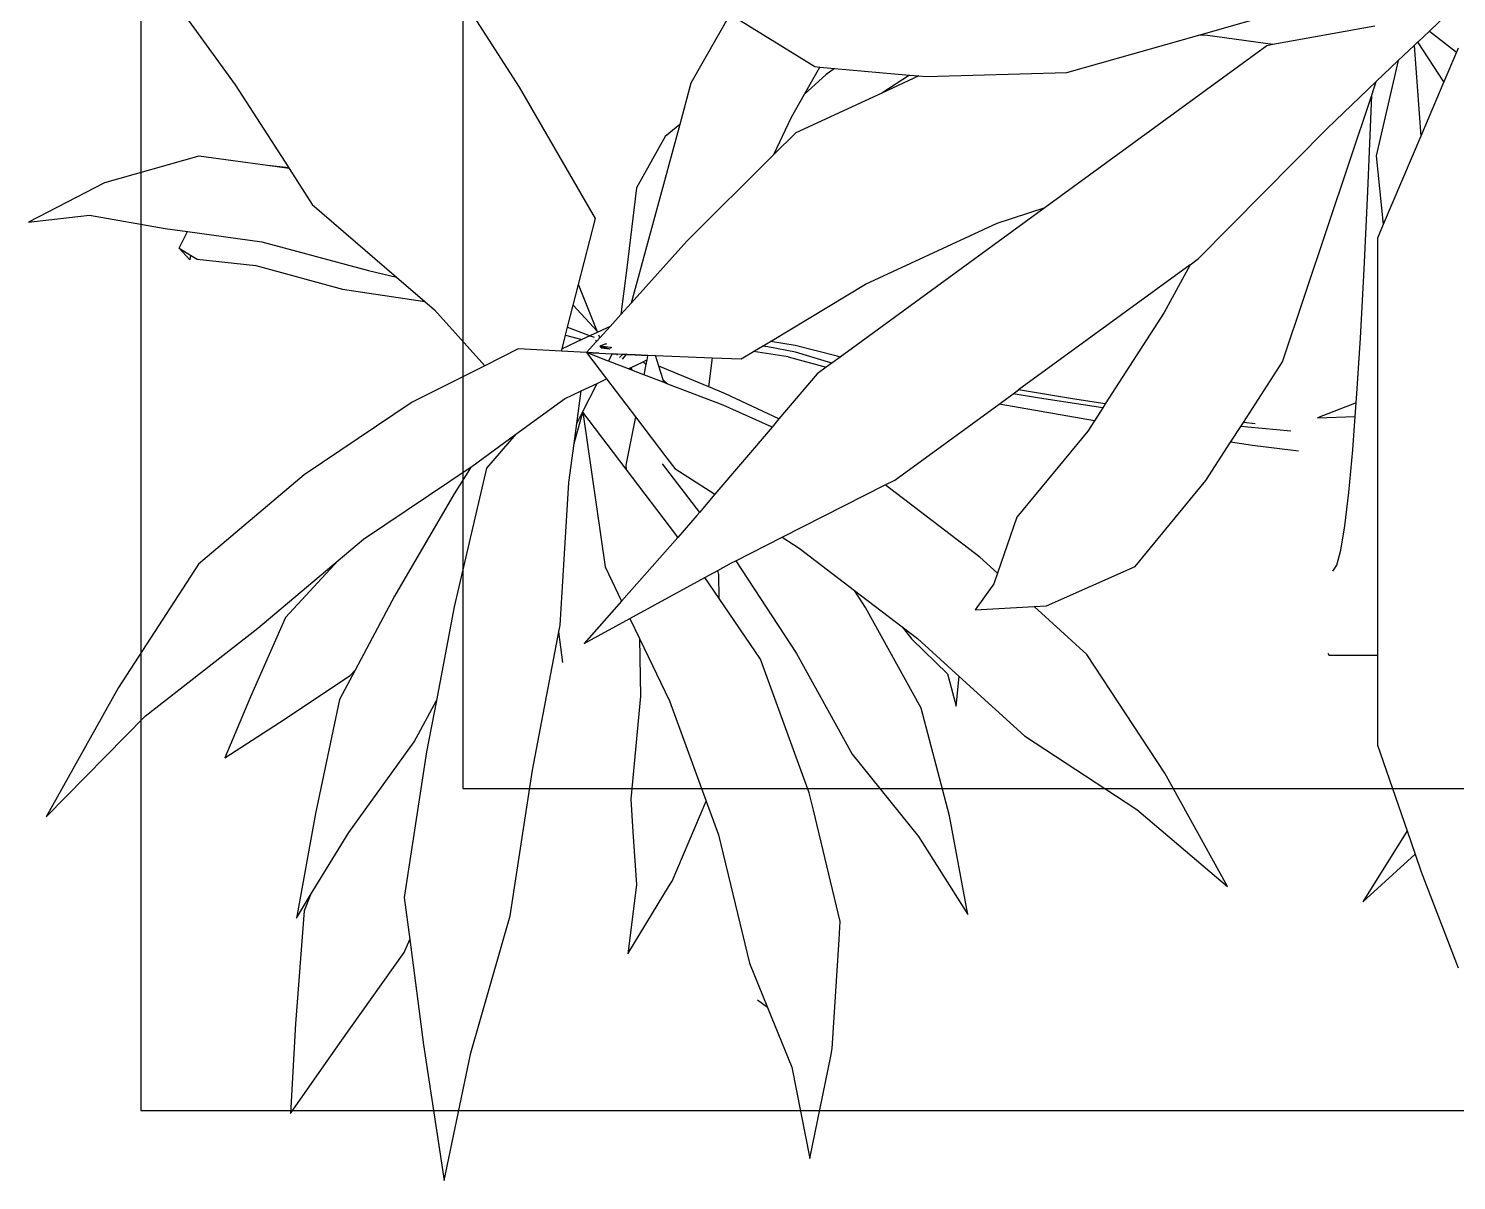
# Model space of a CAD drawing. Header units: metres. Extents: x -22 to 564, y 0 to 143.
# Drawn here: x 130.8039 to 131.0258, y 37.2021 to 37.381 of the extents above; entities that cross this region are included whole.
import ezdxf
from ezdxf.enums import TextEntityAlignment as Align

# ---------------------------------------------------------------- set-up
doc = ezdxf.new("R2010")
doc.units = ezdxf.units.M
doc.layers.add('XREF 1N NEURO-ONCOLOGIA$0$Mobiliario Fijo', color=40, linetype='Continuous')
doc.layers.add('XREF 1N NEURO-ONCOLOGIA$0$TEX-MOB', color=4, linetype='Continuous')
doc.styles.add('XREF 1N NEURO-ONCOLOGIA$0$HANDLET', font='romans.shx')

# ---------------------------------------------------------------- blocks, each defined once
blk = doc.blocks.new('XREF 1N NEURO-ONCOLOGIA$0$PLANTA CIRCULAR-02')
at = {"color": 72}
for p, q in [((-0.25179, 0.17367), (-0.24577, 0.21329)), ((-0.24577, 0.21329), (-0.23803, 0.17604)), ((-0.14427, 0.18025), (-0.13896, 0.20693)), ((-0.13896, 0.20693), (-0.1329, 0.177)), ((-0.29066, 0.19375), (-0.27613, 0.17302)), ((-0.28917, 0.16762), (-0.29066, 0.19375)), ((-0.15135, 0.16285), (-0.14427, 0.18025)), ((-0.23803, 0.17604), (-0.22651, 0.13608)), ((-0.1329, 0.177), (-0.13246, 0.17483)), ((-0.27613, 0.17302), (-0.25742, 0.14676)), ((-0.25581, 0.14293), (-0.25179, 0.17367)), ((-0.13246, 0.17483), (-0.13045, 0.14293)), ((-0.2867, 0.13462), (-0.28917, 0.16762)), ((-0.15664, 0.14984), (-0.15135, 0.16285)), ((0.03957, 0.12318), (0.0503, 0.15126)), ((-0.25742, 0.14676), (-0.25581, 0.14293)), ((-0.19213, 0.14717), (-0.17993, 0.12715)), ((-0.1896, 0.12706), (-0.19213, 0.14717)), ((-0.16571, 0.11237), (-0.15664, 0.14984)), ((-0.25741, 0.13075), (-0.25581, 0.14293)), ((-0.13045, 0.14293), (-0.13011, 0.13767)), ((-0.13011, 0.13767), (-0.13796, 0.10525)), ((-0.28891, 0.13674), (-0.28476, 0.12997)), ((-0.2833, 0.10621), (-0.28891, 0.13674)), ((-0.28476, 0.12997), (-0.2867, 0.13462)), ((-0.22651, 0.13608), (-0.22001, 0.09352)), ((-0.10724, 0.11289), (-0.09284, 0.13569)), ((-0.09284, 0.13569), (-0.09825, 0.1069)), ((-0.28476, 0.12997), (-0.27358, 0.11173)), ((-0.25091, 0.08819), (-0.25741, 0.13075)), ((0.02246, 0.13195), (0.03779, 0.11805)), ((0.03545, 0.11127), (0.02246, 0.13195)), ((-0.19066, 0.11152), (-0.1896, 0.12706)), ((-0.17993, 0.12715), (-0.17917, 0.1259)), ((-0.17917, 0.1259), (-0.16926, 0.10263)), ((-0.04346, 0.10501), (-0.01706, 0.12754)), ((-0.01706, 0.12754), (-0.03535, 0.09444)), ((0.03779, 0.11805), (0.03957, 0.12318)), ((0.03545, 0.11127), (0.03779, 0.11805)), ((-0.12667, 0.08886), (-0.10724, 0.11289)), ((-0.27358, 0.11173), (-0.25453, 0.08532)), ((-0.1913, 0.102), (-0.19066, 0.11152)), ((-0.16926, 0.10263), (-0.16571, 0.11237)), ((0.02681, 0.08627), (0.03545, 0.11127)), ((-0.36204, 0.10721), (-0.3331, 0.0778)), ((-0.34083, 0.06946), (-0.36204, 0.10721)), ((-0.27637, 0.07292), (-0.2833, 0.10621)), ((-0.13796, 0.10525), (-0.13919, 0.10019)), ((-0.09825, 0.1069), (-0.10649, 0.07541)), ((-0.07631, 0.08354), (-0.04346, 0.10501)), ((-0.18846, 0.07199), (-0.1913, 0.102)), ((-0.17994, 0.07331), (-0.16926, 0.10263)), ((-0.13919, 0.10019), (-0.15342, 0.06113)), ((-0.22001, 0.09352), (-0.2123, 0.05321)), ((-0.03535, 0.09444), (-0.05811, 0.0598)), ((-0.30982, 0.08997), (-0.2939, 0.07964)), ((-0.30231, 0.07211), (-0.30982, 0.08997)), ((-0.24803, 0.07317), (-0.25091, 0.08819)), ((-0.14287, 0.05953), (-0.12667, 0.08886)), ((-0.25453, 0.08532), (-0.24803, 0.07317)), ((-0.0954, 0.06619), (-0.07631, 0.08354)), ((0.02681, 0.0601), (0.02681, 0.08627)), ((-0.2939, 0.07964), (-0.27325, 0.06594)), ((-0.3331, 0.0778), (-0.30019, 0.05211)), ((-0.10649, 0.07541), (-0.12269, 0.04608)), ((-0.29213, 0.04903), (-0.30231, 0.07211)), ((-0.2718, 0.06437), (-0.27637, 0.07292)), ((-0.24281, 0.04587), (-0.24803, 0.07317)), ((-0.18871, 0.05511), (-0.17994, 0.07331)), ((-0.18871, 0.05511), (-0.18846, 0.07199)), ((-0.09875, 0.06542), (-0.09628, 0.07483)), ((-0.09628, 0.07483), (-0.0954, 0.06619)), ((-0.31755, 0.03338), (-0.34083, 0.06946)), ((-0.27325, 0.06594), (-0.2718, 0.06437)), ((-0.26025, 0.04278), (-0.2718, 0.06437)), ((-0.10918, 0.05534), (-0.09875, 0.06542)), ((-0.10756, 0.05513), (-0.0954, 0.06619)), ((-0.21113, 0.0621), (-0.2123, 0.05321)), ((-0.15342, 0.06113), (-0.16543, 0.04347)), ((-0.16063, 0.03244), (-0.14287, 0.05953)), ((-0.05811, 0.0598), (-0.07353, 0.04579)), ((0.0123, 0.05942), (0.01266, 0.0601)), ((0.02681, 0.0601), (0.01266, 0.0601)), ((0.02681, -0.06178), (0.02681, 0.0601)), ((-0.20489, 0.05654), (-0.19153, 0.04925)), ((-0.19398, 0.04418), (-0.20489, 0.05654)), ((-0.19153, 0.04925), (-0.18871, 0.05511)), ((-0.11204, 0.05171), (-0.10918, 0.05534)), ((-0.11204, 0.05171), (-0.10756, 0.05513)), ((-0.30019, 0.05211), (-0.27675, 0.03236)), ((-0.2123, 0.05321), (-0.21191, 0.0512)), ((-0.21191, 0.0512), (-0.2094, 0.00956)), ((-0.12598, 0.04106), (-0.11204, 0.05171)), ((-0.27675, 0.03236), (-0.29213, 0.04903)), ((-0.19153, 0.04925), (-0.16962, 0.0373)), ((-0.12269, 0.04608), (-0.12598, 0.04106)), ((-0.0907, 0.04679), (-0.07353, 0.04579)), ((-0.08527, 0.03914), (-0.0907, 0.04679)), ((-0.24284, 0.01284), (-0.26025, 0.04278)), ((-0.23342, 0.00542), (-0.24281, 0.04587)), ((-0.19879, 0.03419), (-0.19398, 0.04418)), ((-0.17757, 0.0256), (-0.19398, 0.04418)), ((-0.16543, 0.04347), (-0.16962, 0.0373)), ((-0.16543, 0.04347), (-0.16553, 0.03647)), ((-0.07353, 0.04579), (-0.06991, 0.04557)), ((-0.06991, 0.04557), (-0.044, 0.03413)), ((-0.14206, 0.02878), (-0.12598, 0.04106)), ((-0.08421, 0.03608), (-0.08527, 0.03914)), ((-0.28665, 0.00735), (-0.31755, 0.03338)), ((-0.20529, -0.01091), (-0.19879, 0.03419)), ((-0.16962, 0.0373), (-0.16586, 0.03524)), ((-0.16553, 0.03647), (-0.16586, 0.03524)), ((-0.16586, 0.03524), (-0.16188, 0.03307)), ((-0.08421, 0.03608), (-0.08937, 0.03139)), ((-0.0785, 0.01968), (-0.08421, 0.03608)), ((-0.044, 0.03413), (-0.02333, 0.009)), ((0.01372, 0.03542), (0.01491, 0.03372)), ((0.01491, 0.03372), (0.01609, 0.02933)), ((-0.27675, 0.03236), (-0.26929, 0.02608)), ((-0.16188, 0.03307), (-0.16063, 0.03244)), ((-0.16063, 0.03244), (-0.14708, 0.02557)), ((-0.08937, 0.03139), (-0.11697, 0.0103)), ((0.01609, 0.02933), (0.01725, 0.02224)), ((-0.26929, 0.02608), (-0.23787, 0.00496)), ((-0.17757, 0.0256), (-0.17817, 0.02473)), ((-0.17197, 0.01925), (-0.17757, 0.0256)), ((-0.14708, 0.02557), (-0.14206, 0.02878)), ((-0.14708, 0.02557), (-0.11697, 0.0103)), ((-0.17817, 0.02473), (-0.19264, 0.00572)), ((0.01725, 0.02224), (0.01841, 0.01248)), ((-0.18209, 0.00414), (-0.17121, 0.01835)), ((-0.17121, 0.01835), (-0.17197, 0.01925)), ((-0.16669, 0.01302), (-0.17121, 0.01835)), ((-0.05782, -0.00545), (-0.0785, 0.01968)), ((-0.23787, 0.00496), (-0.24284, 0.01284)), ((-0.17845, 0.00549), (-0.16669, 0.01302)), ((-0.15004, -0.00661), (-0.16669, 0.01302)), ((-0.2094, 0.00956), (-0.20784, -0.0018)), ((-0.11697, 0.0103), (-0.11422, 0.00891)), ((-0.11422, 0.00891), (-0.08375, -0.01331)), ((-0.02333, 0.009), (-0.01613, -0.00216)), ((0.01841, 0.01248), (0.01956, 0.00008)), ((-0.2551, -0.01386), (-0.28665, 0.00735)), ((-0.23787, 0.00496), (-0.23774, 0.00487)), ((-0.23774, 0.00487), (-0.2248, -0.00454)), ((-0.2248, -0.00454), (-0.23342, 0.00542)), ((-0.19264, 0.00572), (-0.20529, -0.01091)), ((-0.19277, 0.00452), (-0.19264, 0.00572)), ((-0.18994, -0.00958), (-0.19277, 0.00452)), ((-0.18076, 0.00246), (-0.17845, 0.00549)), ((-0.18994, -0.00958), (-0.18076, 0.00246)), ((0.00367, 0.00046), (-0.0097, -0.00122)), ((0.01956, 0.00008), (0.02028, -0.00965)), ((-0.20784, -0.0018), (-0.20704, -0.00765)), ((-0.20784, -0.0018), (-0.20529, -0.01091)), ((-0.0097, -0.00122), (-0.01613, -0.00216)), ((-0.01613, -0.00216), (-0.01314, -0.00679)), ((-0.2248, -0.00454), (-0.21062, -0.01484)), ((-0.20704, -0.00765), (-0.20547, -0.01074)), ((-0.20704, -0.00765), (-0.20574, -0.01714)), ((-0.15004, -0.00661), (-0.16431, -0.01296)), ((-0.14803, -0.00898), (-0.15004, -0.00661)), ((-0.05588, -0.00846), (-0.05782, -0.00545)), ((-0.01112, -0.00654), (-0.01314, -0.00679)), ((-0.01314, -0.00679), (-0.0124, -0.00794)), ((-0.00892, -0.00757), (-0.0124, -0.00794)), ((-0.0124, -0.00794), (-0.001, -0.02562)), ((0.0015, -0.00545), (-0.01112, -0.00654)), ((-0.20547, -0.01074), (-0.20109, -0.01933)), ((-0.20529, -0.01091), (-0.20547, -0.01074)), ((-0.19835, -0.02063), (-0.18994, -0.00958)), ((-0.14803, -0.00898), (-0.16359, -0.01629)), ((-0.13686, -0.02214), (-0.14803, -0.00898)), ((-0.07146, -0.01111), (-0.08375, -0.01331)), ((-0.05348, -0.01218), (-0.0719, -0.01503)), ((-0.05588, -0.00846), (-0.07146, -0.01111)), ((-0.05348, -0.01218), (-0.05588, -0.00846)), ((-0.05272, -0.01336), (-0.05348, -0.01218)), ((0.00928, -0.00925), (0.02028, -0.00965)), ((0.02059, -0.01371), (0.00928, -0.00925)), ((0.02028, -0.00965), (0.02059, -0.01371)), ((-0.23391, -0.02449), (-0.2551, -0.01386)), ((-0.21062, -0.01484), (-0.20574, -0.01714)), ((-0.16431, -0.01296), (-0.18043, -0.01916)), ((-0.16359, -0.01629), (-0.16849, -0.01832)), ((-0.08375, -0.01331), (-0.07962, -0.01632)), ((-0.0719, -0.01503), (-0.07962, -0.01632)), ((-0.07962, -0.01632), (-0.07807, -0.01746)), ((-0.06234, -0.01483), (-0.07807, -0.01746)), ((-0.05272, -0.01336), (-0.06234, -0.01483)), ((-0.0355, -0.04007), (-0.05272, -0.01336)), ((0.02059, -0.01371), (0.02068, -0.01495)), ((0.02068, -0.01495), (0.02179, -0.03257)), ((-0.20574, -0.01714), (-0.20109, -0.01933)), ((-0.20421, -0.02832), (-0.19835, -0.02063)), ((-0.20109, -0.01933), (-0.19835, -0.02063)), ((-0.18155, -0.0196), (-0.18746, -0.02187)), ((-0.16849, -0.01832), (-0.18306, -0.02438)), ((-0.18179, -0.02038), (-0.18306, -0.02438)), ((-0.18043, -0.01916), (-0.18179, -0.02038)), ((-0.18155, -0.0196), (-0.18179, -0.02038)), ((-0.18043, -0.01916), (-0.18155, -0.0196)), ((-0.16849, -0.01832), (-0.16737, -0.02682)), ((-0.02798, -0.05398), (-0.07807, -0.01746)), ((-0.24857, -0.0408), (-0.23391, -0.02449)), ((-0.22412, -0.0294), (-0.23391, -0.02449)), ((-0.19199, -0.02362), (-0.19778, -0.02585)), ((-0.19098, -0.02323), (-0.19199, -0.02362)), ((-0.19199, -0.02362), (-0.1915, -0.02385)), ((-0.1915, -0.02385), (-0.19098, -0.02323)), ((-0.1915, -0.02385), (-0.19118, -0.024)), ((-0.19118, -0.024), (-0.19094, -0.02321)), ((-0.19118, -0.024), (-0.18771, -0.02563)), ((-0.19094, -0.02321), (-0.19098, -0.02323)), ((-0.18746, -0.02187), (-0.19094, -0.02321)), ((-0.18686, -0.02487), (-0.18771, -0.02563)), ((-0.18686, -0.02487), (-0.18746, -0.02187)), ((-0.18666, -0.02588), (-0.18686, -0.02487)), ((-0.18306, -0.02438), (-0.18404, -0.0275)), ((-0.14535, -0.02713), (-0.13424, -0.02406)), ((-0.13424, -0.02406), (-0.13686, -0.02214)), ((-0.1326, -0.02525), (-0.13424, -0.02406)), ((-0.21153, -0.02872), (-0.22412, -0.0294)), ((-0.20421, -0.02832), (-0.21153, -0.02872)), ((-0.21153, -0.02872), (-0.21134, -0.02946)), ((-0.19807, -0.02596), (-0.20421, -0.02832)), ((-0.20421, -0.02832), (-0.19667, -0.02802)), ((-0.20056, -0.02812), (-0.20421, -0.02832)), ((-0.20146, -0.03137), (-0.20421, -0.02832)), ((-0.19778, -0.02585), (-0.19807, -0.02596)), ((-0.19778, -0.02585), (-0.19672, -0.02792)), ((-0.1957, -0.02786), (-0.19672, -0.02792)), ((-0.19672, -0.02792), (-0.19667, -0.02802)), ((-0.19667, -0.02802), (-0.19568, -0.02798)), ((-0.19524, -0.02784), (-0.1957, -0.02786)), ((-0.19568, -0.02798), (-0.1957, -0.02786)), ((-0.19568, -0.02798), (-0.19521, -0.02796)), ((-0.19524, -0.02784), (-0.1953, -0.02763)), ((-0.19521, -0.02796), (-0.19524, -0.02784)), ((-0.19521, -0.02796), (-0.19359, -0.02789)), ((-0.19453, -0.02692), (-0.19417, -0.02729)), ((-0.19417, -0.02729), (-0.19359, -0.02789)), ((-0.19367, -0.02642), (-0.19261, -0.02769)), ((-0.19359, -0.02789), (-0.19248, -0.02785)), ((-0.19229, -0.02768), (-0.19261, -0.02769)), ((-0.19261, -0.02769), (-0.19248, -0.02785)), ((-0.19248, -0.02785), (-0.19234, -0.02784)), ((-0.19234, -0.02784), (-0.19229, -0.02768)), ((-0.19234, -0.02784), (-0.1901, -0.02775)), ((-0.18987, -0.02754), (-0.19229, -0.02768)), ((-0.18987, -0.02754), (-0.1901, -0.02775)), ((-0.1901, -0.02775), (-0.18631, -0.02759)), ((-0.18636, -0.02735), (-0.18987, -0.02754)), ((-0.18771, -0.02563), (-0.18694, -0.026)), ((-0.18666, -0.02588), (-0.18694, -0.026)), ((-0.18694, -0.026), (-0.1866, -0.02616)), ((-0.1866, -0.02616), (-0.18666, -0.02588)), ((-0.1866, -0.02616), (-0.18649, -0.02621)), ((-0.18636, -0.02735), (-0.18658, -0.02625)), ((-0.18631, -0.02759), (-0.18636, -0.02735)), ((-0.18631, -0.02759), (-0.18404, -0.0275)), ((-0.18404, -0.0275), (-0.16737, -0.02682)), ((-0.16737, -0.02682), (-0.159, -0.02649)), ((-0.159, -0.02649), (-0.15541, -0.02865)), ((-0.14535, -0.02713), (-0.15541, -0.02865)), ((-0.15541, -0.02865), (-0.15511, -0.02883)), ((-0.15511, -0.02883), (-0.15285, -0.0302)), ((-0.14317, -0.02844), (-0.15124, -0.03001)), ((-0.13099, -0.02731), (-0.14327, -0.03042)), ((-0.1326, -0.02525), (-0.14317, -0.02844)), ((-0.13017, -0.02702), (-0.1326, -0.02525)), ((-0.13017, -0.02702), (-0.13099, -0.02731)), ((-0.07029, -0.07069), (-0.13017, -0.02702)), ((-0.001, -0.02562), (0.02509, -0.1035)), ((-0.21134, -0.02946), (-0.21032, -0.03341)), ((-0.20562, -0.03212), (-0.21134, -0.02946)), ((-0.21032, -0.03341), (-0.20562, -0.03212)), ((-0.20327, -0.03321), (-0.20562, -0.03212)), ((-0.20359, -0.03344), (-0.20327, -0.03321)), ((-0.20359, -0.03344), (-0.20314, -0.03327)), ((-0.20314, -0.03327), (-0.20327, -0.03321)), ((-0.20314, -0.03327), (-0.20193, -0.03282)), ((-0.20108, -0.03423), (-0.20309, -0.0333)), ((-0.20158, -0.03198), (-0.20128, -0.03177)), ((-0.20117, -0.03169), (-0.20146, -0.03137)), ((-0.20128, -0.03177), (-0.20117, -0.03169)), ((-0.20031, -0.03265), (-0.20117, -0.03169)), ((-0.20031, -0.03265), (-0.2006, -0.03338)), ((-0.20033, -0.03025), (-0.19737, -0.0294)), ((-0.20033, -0.03025), (-0.19981, -0.0296)), ((-0.1972, -0.02984), (-0.20033, -0.03025)), ((-0.19875, -0.03079), (-0.20033, -0.03025)), ((-0.19728, -0.03599), (-0.20031, -0.03265)), ((-0.19748, -0.0293), (-0.19981, -0.0296)), ((-0.19858, -0.03084), (-0.19875, -0.03079)), ((-0.19868, -0.03086), (-0.19875, -0.03079)), ((-0.19841, -0.0309), (-0.19858, -0.03084)), ((-0.1972, -0.02984), (-0.19706, -0.02967)), ((-0.1972, -0.02984), (-0.19684, -0.0299)), ((-0.15124, -0.03001), (-0.15285, -0.0302)), ((-0.15285, -0.0302), (-0.15051, -0.03161)), ((-0.14327, -0.03042), (-0.15051, -0.03161)), ((-0.15051, -0.03161), (-0.12272, -0.04835)), ((0.02179, -0.03257), (0.02287, -0.05273)), ((-0.21032, -0.03341), (-0.20973, -0.03571)), ((-0.20973, -0.03571), (-0.20359, -0.03344)), ((-0.20973, -0.03571), (-0.20807, -0.04213)), ((-0.20106, -0.03455), (-0.20807, -0.04213)), ((-0.20106, -0.03455), (-0.20651, -0.04819)), ((-0.20096, -0.03429), (-0.20108, -0.03423)), ((-0.20096, -0.03429), (-0.20106, -0.03455)), ((-0.20086, -0.03433), (-0.20106, -0.03455)), ((-0.20086, -0.03433), (-0.20096, -0.03429)), ((-0.19728, -0.03599), (-0.20086, -0.03433)), ((-0.1942, -0.03941), (-0.19728, -0.03599)), ((-0.25141, -0.04325), (-0.24857, -0.0408)), ((-0.19116, -0.04278), (-0.1942, -0.03941)), ((-0.19243, -0.05312), (-0.1942, -0.03941)), ((-0.02798, -0.05398), (-0.0355, -0.04007)), ((-0.27549, -0.04685), (-0.25141, -0.04325)), ((-0.2597, -0.05039), (-0.25141, -0.04325)), ((-0.20807, -0.04213), (-0.20651, -0.04819)), ((-0.17487, -0.06082), (-0.19116, -0.04278)), ((-0.18402, -0.06887), (-0.19116, -0.04278)), ((-0.30075, -0.05371), (-0.27549, -0.04685)), ((-0.20651, -0.04819), (-0.20155, -0.06743)), ((-0.12272, -0.04835), (-0.08429, -0.06607)), ((-0.31789, -0.05563), (-0.30075, -0.05371)), ((-0.29902, -0.06068), (-0.26791, -0.05225)), ((-0.28429, -0.07158), (-0.2597, -0.05039)), ((-0.26791, -0.05225), (-0.2597, -0.05039)), ((-0.18957, -0.07639), (-0.19243, -0.05312)), ((-0.02798, -0.05398), (-0.02554, -0.05576)), ((0.02287, -0.05273), (0.02393, -0.0754)), ((-0.32008, -0.05541), (-0.32314, -0.05877)), ((-0.32314, -0.05877), (-0.31981, -0.05678)), ((-0.31981, -0.05678), (-0.32008, -0.05541)), ((-0.31981, -0.05678), (-0.31789, -0.05563)), ((-0.02554, -0.05576), (0.01204, -0.09375)), ((-0.32314, -0.05877), (-0.32072, -0.06364)), ((-0.32072, -0.06364), (-0.29902, -0.06068)), ((-0.14949, -0.08617), (-0.17487, -0.06082)), ((0.02847, -0.06569), (0.02681, -0.06178)), ((-0.36714, -0.0664), (-0.34938, -0.06841)), ((-0.34499, -0.07784), (-0.36714, -0.0664)), ((-0.34938, -0.06841), (-0.32727, -0.06454)), ((-0.32727, -0.06454), (-0.32072, -0.06364)), ((-0.08429, -0.06607), (-0.07029, -0.07069)), ((0.02637, -0.08581), (0.02847, -0.06569)), ((0.03942, -0.09152), (0.02847, -0.06569)), ((-0.20333, -0.0705), (-0.2238, -0.10583)), ((-0.20155, -0.06743), (-0.20333, -0.0705)), ((-0.17696, -0.09495), (-0.18402, -0.06887)), ((-0.00556, -0.11789), (-0.07029, -0.07069)), ((-0.29106, -0.0821), (-0.28429, -0.07158)), ((-0.31742, -0.08571), (-0.34499, -0.07784)), ((-0.18119, -0.0914), (-0.18957, -0.07639)), ((0.02393, -0.0754), (0.02509, -0.1035)), ((-0.29733, -0.08296), (-0.31742, -0.08571)), ((-0.30676, -0.1065), (-0.29117, -0.08227)), ((-0.29106, -0.0821), (-0.29733, -0.08296)), ((-0.29117, -0.08227), (-0.29733, -0.08296)), ((-0.29117, -0.08227), (-0.29106, -0.0821)), ((-0.14313, -0.09252), (-0.14949, -0.08617)), ((-0.14949, -0.08617), (-0.14439, -0.09704)), ((0.03284, -0.11355), (0.02637, -0.08581)), ((-0.17696, -0.09495), (-0.18119, -0.0914)), ((0.03749, -0.11798), (0.03942, -0.09152)), ((0.04616, -0.10741), (0.03942, -0.09152)), ((-0.17371, -0.10696), (-0.17696, -0.09495)), ((-0.118, -0.1041), (-0.14313, -0.09252)), ((0.01204, -0.09375), (0.0264, -0.10742)), ((-0.14439, -0.09704), (-0.14055, -0.1038)), ((-0.14055, -0.1038), (-0.13608, -0.11167)), ((-0.13436, -0.10939), (-0.14055, -0.1038)), ((-0.10717, -0.1091), (-0.118, -0.1041)), ((-0.10988, -0.10934), (-0.118, -0.1041)), ((0.02509, -0.1035), (0.0264, -0.10742)), ((-0.32857, -0.13659), (-0.30676, -0.1065)), ((-0.2238, -0.10583), (-0.24626, -0.14075)), ((-0.16213, -0.12734), (-0.17371, -0.10696)), ((0.0264, -0.10742), (0.03284, -0.11355)), ((0.04616, -0.10741), (0.03868, -0.11886)), ((0.0498, -0.11599), (0.04616, -0.10741)), ((-0.16165, -0.12672), (-0.13758, -0.1118)), ((-0.13758, -0.1118), (-0.13608, -0.11167)), ((-0.13608, -0.11167), (-0.13176, -0.11129)), ((-0.13176, -0.11129), (-0.13436, -0.10939)), ((-0.13176, -0.11129), (-0.10988, -0.10934)), ((-0.10988, -0.10934), (-0.10717, -0.1091)), ((-0.10717, -0.1091), (-0.10516, -0.10892)), ((-0.10516, -0.10892), (-0.06398, -0.11004)), ((-0.06398, -0.11004), (-0.02541, -0.12098)), ((0.03284, -0.11355), (0.03749, -0.11798)), ((0.04194, -0.1222), (0.0498, -0.11599)), ((0.0503, -0.11718), (0.0498, -0.11599)), ((-0.02286, -0.12084), (-0.02541, -0.12098)), ((-0.00376, -0.11822), (-0.02286, -0.12084)), ((-0.00376, -0.11822), (-0.00556, -0.11789)), ((0.026, -0.12362), (-0.00376, -0.11822)), ((0.03749, -0.11798), (0.03858, -0.11901)), ((0.03868, -0.11886), (0.03858, -0.11901)), ((0.03858, -0.11901), (0.03862, -0.11905)), ((0.03868, -0.11886), (0.03862, -0.11905)), ((0.03862, -0.11905), (0.04194, -0.1222)), ((-0.02541, -0.12098), (0.00054, -0.12836)), ((0.04194, -0.1222), (0.04753, -0.12753))]:
    blk.add_line(p, q, dxfattribs=at)
at = {"color": 54}
blk.add_line((-0.15135, 0.16285), (-0.15424, 0.16063), dxfattribs=at)
blk = doc.blocks.new('XREF 1N NEURO-ONCOLOGIA')
at = {"layer": 'XREF 1N NEURO-ONCOLOGIA$0$Mobiliario Fijo', "transparency": 33554687}
for points in [[(3.76185, 13.59549), (3.76185, 13.04549), (4.31185, 13.04549), (4.31185, 13.59549)], [(3.81185, 13.54549), (3.81185, 13.09549), (4.26185, 13.09549), (4.26185, 13.54549)]]:
    blk.add_lwpolyline(points, close=True, dxfattribs=at)
at = {"color": 2, "xscale": -0.5320720665645394, "yscale": 0.5320720665645394, "zscale": 0.5320720665645394, "rotation": 90}
blk.add_blockref('XREF 1N NEURO-ONCOLOGIA$0$PLANTA CIRCULAR-02', (3.86447, 13.4176), dxfattribs=at)
at = {"layer": 'XREF 1N NEURO-ONCOLOGIA$0$TEX-MOB', "style": 'XREF 1N NEURO-ONCOLOGIA$0$HANDLET'}
for p in [(1.70002, 4.58473, 0), (1.70735, 2.01378, 0)]:
    blk.add_attdef('234', text='', height=0.075, rotation=180, dxfattribs=at).set_placement(p, align=Align.MIDDLE_CENTER)

msp = doc.modelspace()

# ---------------------------------------------------------------- block references
at = {"rotation": 90}
msp.add_blockref('XREF 1N NEURO-ONCOLOGIA', (144.41686, 33.45112), dxfattribs=at)

doc.saveas('drawing.dxf')
